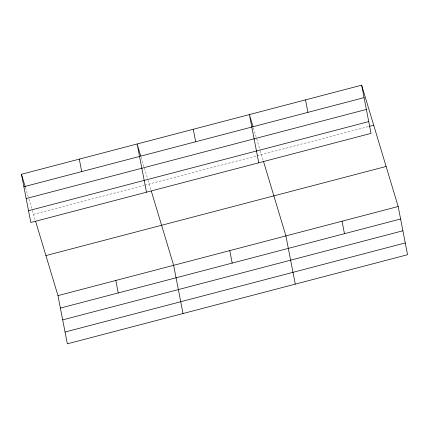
<?xml version="1.0" encoding="UTF-8"?>
<svg xmlns="http://www.w3.org/2000/svg" width="429" height="429" viewBox="0 0 429 429"><rect width="100%" height="100%" fill="white"/><g stroke="black" fill="none" stroke-linecap="round" stroke-linejoin="round"><path stroke-width="0.32" stroke-dasharray="2.15 1.61" d="M33.505 214.318L144.031 185.366M144.675 185.199L256.279 155.968M256.923 155.802L369.192 126.394M253.405 127.922L260.097 150.166M260.29 150.804L263.347 160.966M141.136 157.325L147.833 179.574M148.026 180.207L151.083 190.369M25.467 187.623L28.722 198.429M28.909 199.061L32.164 209.867M32.357 210.5L35.414 220.662"/><path stroke-width="0.64" d="M361.652 85.173L371.026 133.387L30.824 222.49L21.45 174.276L361.652 85.173L398.176 206.51L407.55 254.724L67.348 343.827L57.974 295.613L35.607 221.3M23.874 186.749L364.076 97.646M26.169 198.541L366.371 109.438M28.529 210.693L368.731 121.595M369.192 126.394L373.707 125.214M45.919 255.571L386.127 166.468M57.974 295.613L398.176 206.51M60.398 308.086L400.6 218.983M62.693 319.878L402.895 230.775M65.052 332.03L405.255 242.932M253.019 126.652L249.388 114.575L258.757 162.795M263.54 161.599L285.912 235.912L295.281 284.127M140.755 156.054L137.119 143.978L146.493 192.197M151.276 191.002L173.643 265.315L183.017 313.535M21.45 174.276L25.279 186.985M342.042 221.214L344.471 233.682M305.518 99.877L307.942 112.344M229.778 250.616L232.202 263.09M193.254 129.279L195.678 141.752M115.809 280.464L118.232 292.937M79.285 159.127L81.708 171.6"/></g></svg>
